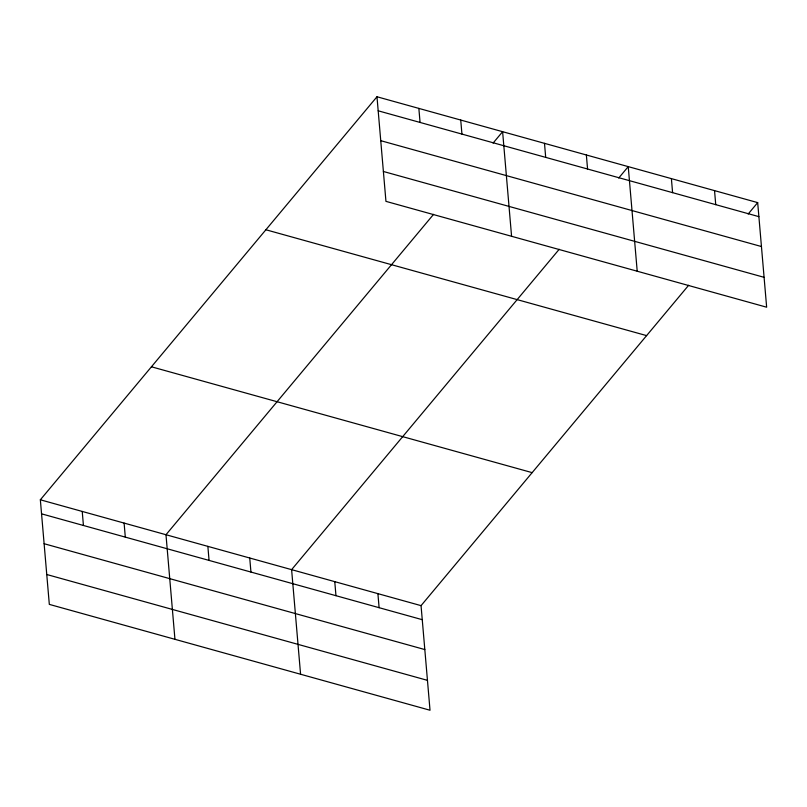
<?xml version="1.0" encoding="UTF-8"?>
<svg xmlns="http://www.w3.org/2000/svg" width="807" height="807" viewBox="0 0 807 807"><rect width="100%" height="100%" fill="white"/><g stroke="black" fill="none" stroke-linecap="round" stroke-linejoin="round"><path stroke-width="1.21" d="M688.653 285.264L421.052 605.643L430.02 710.241L49.318 604.382L40.35 499.795L376.98 96.759L757.682 202.618L766.65 307.205L385.948 201.357L376.98 96.759M433.581 214.339L165.98 534.728L174.948 639.315M493.087 143.091L502.61 131.692L511.577 236.29M559.211 249.272L291.609 569.651L300.577 674.249M618.727 178.024L628.239 166.625L637.207 271.213M748.16 214.016L757.682 202.618M378.18 110.801L758.883 216.649M380.743 140.68L761.445 246.539M383.386 171.477L764.088 277.326M265.896 229.763L646.599 335.611M151.434 366.792L532.146 472.64M40.35 499.795L421.052 605.643M41.55 513.837L422.253 619.685M44.113 543.716L424.815 649.564M46.756 574.503L427.458 680.351M714.538 190.613L715.738 204.655M671.394 178.619L672.594 192.661M586.366 154.984L587.567 169.016M544.493 143.333L545.693 157.375M460.736 120.051L461.937 134.093M418.853 108.41L420.064 122.442M377.908 593.649L379.108 607.691M334.764 581.655L335.964 595.687M249.736 558.01L250.937 572.052M207.863 546.369L209.063 560.411M124.107 523.077L125.307 537.119M82.223 511.436L83.434 525.478"/></g></svg>
